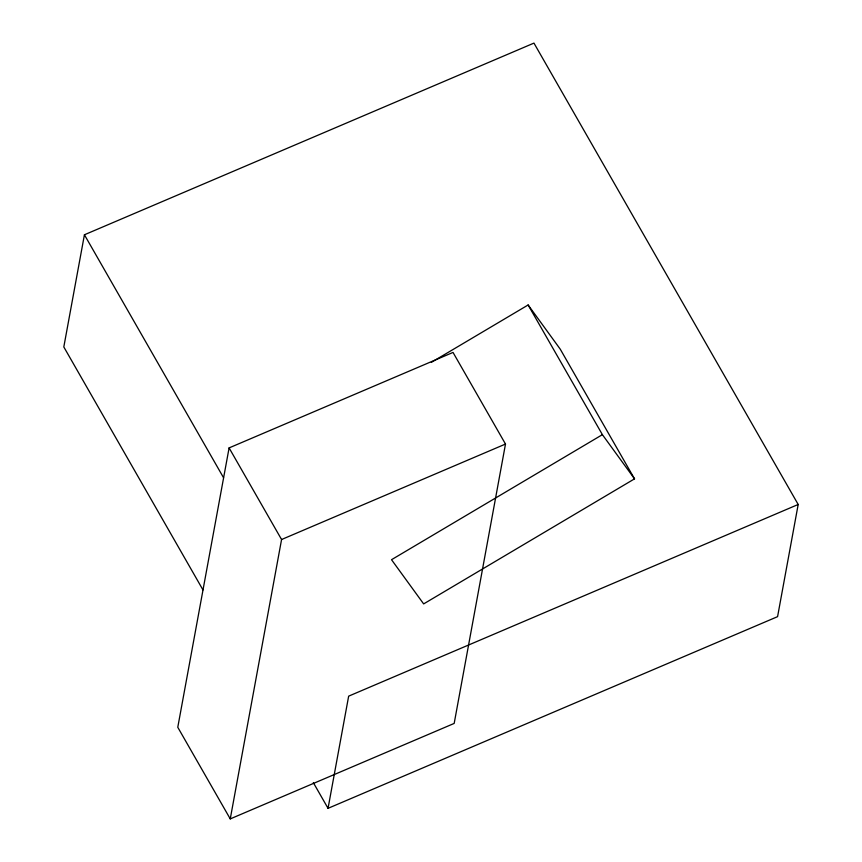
<?xml version="1.0" encoding="UTF-8"?>
<svg xmlns="http://www.w3.org/2000/svg" width="862" height="862" viewBox="0 0 862 862"><rect width="100%" height="100%" fill="white"/><g stroke="black" fill="none" stroke-linecap="round" stroke-linejoin="round"><path stroke-width="1.29" d="M313.326 782.631L328.045 808.33L777.578 616.653L798.19 504.475L533.955 43.1L84.422 234.776L63.81 346.955L202.958 589.899M229.098 447.906L177.777 727.28L230.251 818.9L454.177 723.423L505.498 444.049L453.024 352.429L229.098 447.906L281.572 539.526L230.251 818.9M328.045 808.33L348.657 696.151L798.19 504.475M431.334 362.374L528.126 304.976L560.257 349.175L634.529 478.852L423.651 603.906L391.52 559.707L602.398 434.663L634.529 478.852M281.572 539.526L505.498 444.049M528.126 304.976L602.398 434.663M84.422 234.776L223.56 477.731"/></g></svg>
